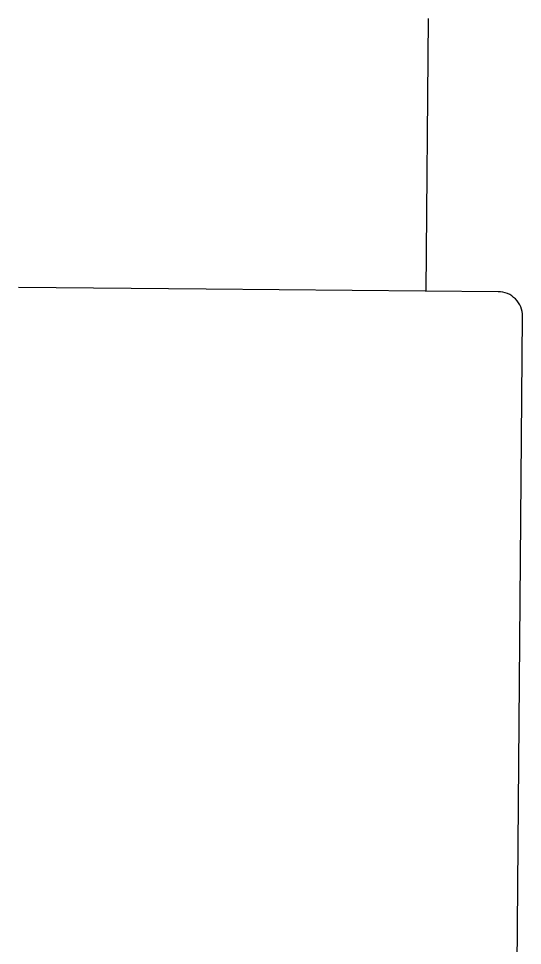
# Model space of a CAD drawing. Header units: inches. Extents: x 164.3 to 247.9, y 15.6 to 56.7.
# Drawn here: x 211.4562 to 211.5954, y 26.6367 to 26.8929 of the extents above; entities that cross this region are included whole.
import ezdxf

# ---------------------------------------------------------------- set-up
doc = ezdxf.new("R2010")
doc.units = ezdxf.units.IN
doc.header["$MEASUREMENT"] = 0
doc.layers.get('0').update_dxf_attribs({"lineweight": 0})

msp = doc.modelspace()

# ---------------------------------------------------------------- linework, layer by layer
at = {"color": 7, "linetype": 'ByBlock', "lineweight": -2}
for p, q in [((211.5693667401274, 26.89285733139593), (211.5687349804009, 26.81755115132626)), ((211.5079837846301, 26.81806080616184), (211.4561540699603, 26.81849561677541)), ((211.5887234565287, 26.81738346370489), (211.5079837846301, 26.81806080616184)), ((211.5932765899579, 26.55340463225588), (211.5954339170625, 26.81055945963936))]:
    msp.add_line(p, q, dxfattribs=at)
msp.add_arc((211.5886666847628, 26.81061623140531), 0.006767470430656341, 359.519344669695, 89.51934466969506, dxfattribs=at)

doc.saveas('drawing.dxf')
